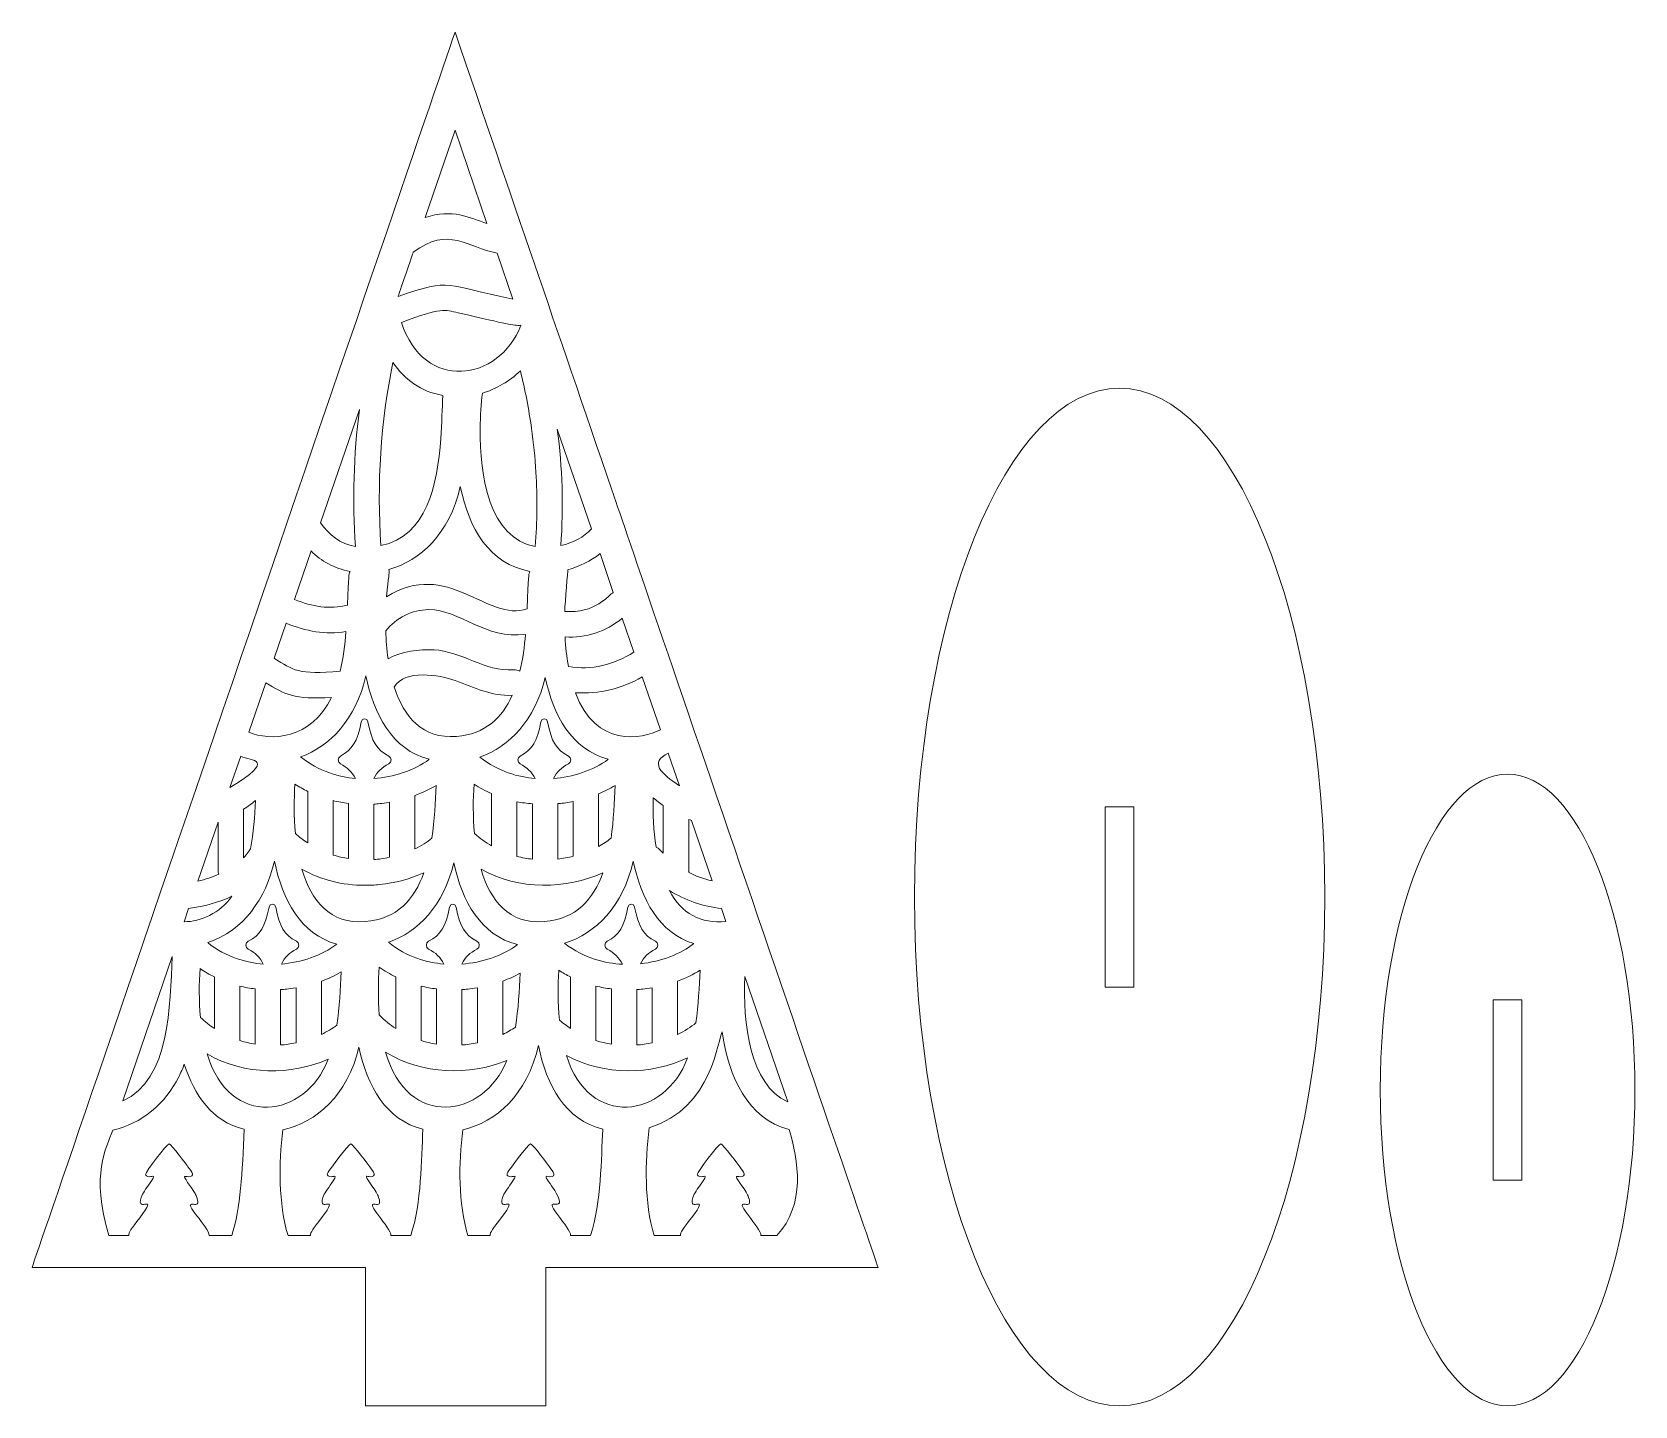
# Model space of a CAD drawing. Header units: inches. Extents: x 555 to 732, y -152 to 0.
import ezdxf

# ---------------------------------------------------------------- set-up
doc = ezdxf.new("R2010")
doc.units = ezdxf.units.IN
doc.header["$MEASUREMENT"] = 0
doc.layers.add('_U+0421_U+043B_U+043E_U+0439 1', color=7, linetype='Continuous')

msp = doc.modelspace()

# ---------------------------------------------------------------- linework, layer by layer
at = {"layer": '_U+0421_U+043B_U+043E_U+0439 1', "color": 1, "lineweight": 5, "true_color": 0xff0000}
for points in [[(676.79, -105.96), (676.79, -85.96), (673.61, -85.96), (673.61, -105.96), (676.79, -105.96)], [(719.83, -127.36), (719.83, -107.36), (716.65, -107.36), (716.65, -127.36), (719.83, -127.36)]]:
    msp.add_lwpolyline(points, dxfattribs=at)
for points, knots in [([(618.91, -50.88), (612.5, -32.15), (608.06, -19.19), (601.49, 0), (596.3, -15.15), (556.44, -131.56), (554.57, -137.03), (558.65, -137.03), (587.36, -137.03), (591.54, -137.03), (591.54, -137.03), (591.54, -138.97), (591.54, -138.97), (591.54, -138.97), (591.54, -141.84), (591.54, -141.84), (591.54, -141.84), (591.54, -152.4), (591.54, -152.4), (591.54, -152.4), (611.54, -152.4), (611.54, -152.4), (611.54, -152.4), (611.54, -141.83), (611.54, -141.83), (611.54, -141.83), (611.54, -138.96), (611.54, -138.96), (611.54, -138.96), (611.54, -137.03), (611.54, -137.03), (611.54, -137.03), (614.58, -137.03), (614.58, -137.03), (614.58, -137.03), (617.99, -137.03), (617.99, -137.03), (617.99, -137.03), (622.01, -137.03), (622.01, -137.03), (622.01, -137.03), (625.3, -137.03), (625.3, -137.03), (625.3, -137.03), (635.25, -137.03), (635.25, -137.03), (635.25, -137.03), (638.65, -137.03), (638.65, -137.03), (638.65, -137.03), (641.31, -137.03), (641.31, -137.03), (641.31, -137.03), (644.39, -137.03), (644.39, -137.03), (644.39, -137.03), (648.41, -137.03), (648.41, -137.03), (646.97, -132.85), (620.67, -56.02), (618.91, -50.88)], [0, 0, 0, 0, 1, 1, 1, 2, 2, 2, 3, 3, 3, 4, 4, 4, 5, 5, 5, 6, 6, 6, 7, 7, 7, 8, 8, 8, 9, 9, 9, 10, 10, 10, 11, 11, 11, 12, 12, 12, 13, 13, 13, 14, 14, 14, 15, 15, 15, 16, 16, 16, 17, 17, 17, 18, 18, 18, 19, 19, 19, 20, 20, 20, 20]), ([(601.49, -10.89), (601.49, -10.89), (605.03, -21.25), (605.03, -21.25), (603.15, -20.58), (601.18, -19.58), (598.17, -20.57), (598.17, -20.57), (601.49, -10.89), (601.49, -10.89)], [0, 0, 0, 0, 1, 1, 1, 2, 2, 2, 3, 3, 3, 3]), ([(596.85, -24.42), (600.78, -21.46), (602.91, -23.91), (606.15, -24.52), (606.15, -24.52), (607.9, -29.62), (607.9, -29.62), (600.26, -28.13), (601.22, -27.19), (595.17, -29.32), (595.18, -29.32), (596.85, -24.42), (596.85, -24.42)], [0, 0, 0, 0, 1, 1, 1, 2, 2, 2, 3, 3, 3, 4, 4, 4, 4]), ([(608.8, -32.53), (608.8, -32.53), (608.8, -32.53), (608.8, -32.53), (606.35, -38.81), (598.04, -39.95), (595.53, -32.2), (600.06, -30.53), (600.27, -30.79), (601.85, -31.15), (607.54, -32.44), (607.82, -32.57), (608.8, -32.53)], [0, 0, 0, 0, 1, 1, 1, 2, 2, 2, 3, 3, 3, 4, 4, 4, 4]), ([(594.6, -36.64), (595.88, -38.52), (597.67, -39.88), (600.13, -40.31), (600.06, -41.73), (600.02, -43.38), (599.9, -45.07), (599.52, -50.29), (598.36, -55.89), (593.27, -56.97), (592.79, -50.09), (593.24, -43.29), (594.6, -36.64)], [0, 0, 0, 0, 1, 1, 1, 2, 2, 2, 3, 3, 3, 4, 4, 4, 4]), ([(610.45, -48.82), (610.45, -48.82), (610.46, -48.82), (610.45, -48.82), (610.62, -51.56), (610.6, -54.31), (610.39, -57.06), (605.29, -56.18), (604.21, -49.18), (604.27, -44), (604.26, -43.99), (604.27, -43.99), (604.27, -43.99), (604.28, -42.54), (604.38, -41.19), (604.52, -40.05), (606.1, -39.58), (607.53, -38.72), (608.73, -37.58), (609.26, -39.7), (609.67, -41.83), (609.97, -43.98), (610.2, -45.59), (610.36, -47.2), (610.45, -48.82)], [0, 0, 0, 0, 1, 1, 1, 2, 2, 2, 3, 3, 3, 4, 4, 4, 5, 5, 5, 6, 6, 6, 7, 7, 7, 8, 8, 8, 8]), ([(675.2, -152.4), (662.63, -152.4), (652.45, -127.13), (652.45, -95.96), (652.45, -64.78), (662.63, -39.51), (675.2, -39.51), (687.77, -39.51), (697.96, -64.78), (697.96, -95.96), (697.96, -127.13), (687.77, -152.4), (675.2, -152.4)], [0, 0, 0, 0, 1, 1, 1, 2, 2, 2, 3, 3, 3, 4, 4, 4, 4]), ([(590.88, -41.87), (590.24, -46.91), (590.09, -51.99), (590.45, -57.06), (588.75, -56.77), (587.49, -55.8), (586.58, -54.43), (586.58, -54.43), (590.88, -41.87), (590.88, -41.87)], [0, 0, 0, 0, 1, 1, 1, 2, 2, 2, 3, 3, 3, 3]), ([(616.62, -55.11), (615.75, -56.01), (614.64, -56.66), (613.22, -56.97), (613.53, -52.65), (613.4, -48.32), (612.83, -44.04), (612.83, -44.04), (616.62, -55.11), (616.62, -55.11)], [0, 0, 0, 0, 1, 1, 1, 2, 2, 2, 3, 3, 3, 3]), ([(594.13, -59.62), (597.67, -58.64), (600.86, -55.68), (602.07, -50.4), (603.01, -55.01), (605.25, -59.01), (609.8, -59.82), (609.6, -60.23), (609.65, -60.37), (609.48, -63.97), (605.12, -65.54), (600.63, -58.34), (593.88, -62.66), (594.06, -60.24), (594.27, -60.18), (594.13, -59.62)], [0, 0, 0, 0, 1, 1, 1, 2, 2, 2, 3, 3, 3, 4, 4, 4, 5, 5, 5, 5]), ([(585.51, -57.55), (586.64, -58.7), (588.07, -59.5), (589.85, -59.82), (589.68, -60.18), (589.7, -60.26), (589.56, -63.57), (587.53, -64.08), (585.67, -63.75), (583.67, -62.93), (583.67, -62.93), (585.51, -57.55), (585.51, -57.55)], [0, 0, 0, 0, 1, 1, 1, 2, 2, 2, 3, 3, 3, 4, 4, 4, 4]), ([(619.04, -62.16), (618.62, -62.39), (616.94, -64.59), (613.66, -64.26), (613.69, -63.25), (614, -59.68), (613.99, -59.65), (615.29, -59.3), (616.5, -58.68), (617.57, -57.86), (617.57, -57.86), (619.04, -62.16), (619.04, -62.16)], [0, 0, 0, 0, 1, 1, 1, 2, 2, 2, 3, 3, 3, 4, 4, 4, 4]), ([(582.76, -65.58), (584.97, -66.45), (587.12, -66.89), (589.38, -66.5), (589.27, -67.98), (589.08, -69.48), (588.74, -70.9), (584.1, -71.33), (583.51, -70.78), (581.43, -69.47), (581.43, -69.47), (582.76, -65.58), (582.76, -65.58)], [0, 0, 0, 0, 1, 1, 1, 2, 2, 2, 3, 3, 3, 4, 4, 4, 4]), ([(598.57, -64.07), (602.03, -64.07), (604.86, -67.42), (609.3, -66.81), (609.18, -68.18), (609, -69.58), (608.69, -70.9), (608.49, -70.78), (608.25, -70.72), (607.95, -70.74), (604.84, -70.97), (602.21, -68.68), (599.12, -68.53), (597.51, -68.46), (595.55, -68.67), (594.06, -69.51), (593.92, -68.49), (593.83, -67.45), (593.8, -66.43), (594.93, -64.98), (596.72, -64.07), (598.57, -64.07)], [0, 0, 0, 0, 1, 1, 1, 2, 2, 2, 3, 3, 3, 4, 4, 4, 5, 5, 5, 6, 6, 6, 7, 7, 7, 7]), ([(621.31, -68.78), (619.12, -70.2), (616.64, -70.81), (614.06, -70.39), (613.86, -69.31), (613.75, -68.2), (613.69, -67.09), (615.98, -67.24), (618.23, -66.51), (620.02, -65.03), (620.02, -65.03), (621.31, -68.78), (621.31, -68.78)], [0, 0, 0, 0, 1, 1, 1, 2, 2, 2, 3, 3, 3, 4, 4, 4, 4]), ([(601.49, -71.93), (603.59, -72.69), (605.53, -73.7), (607.82, -73.57), (606.72, -76.05), (604.86, -77.88), (601.65, -78.13), (597.87, -78.43), (595.81, -75.96), (594.75, -72.65), (595.87, -70.66), (599.8, -71.31), (601.49, -71.93)], [0, 0, 0, 0, 1, 1, 1, 2, 2, 2, 3, 3, 3, 4, 4, 4, 4]), ([(580.5, -72.19), (582.55, -73.44), (583.66, -74.08), (587.77, -73.8), (585.56, -78.49), (580.92, -78.69), (578.63, -77.65), (578.63, -77.65), (580.5, -72.19), (580.5, -72.19)], [0, 0, 0, 0, 1, 1, 1, 2, 2, 2, 3, 3, 3, 3]), ([(598.63, -80.67), (596.98, -81.91), (594.64, -82.66), (592.46, -82.81), (592.84, -82.06), (593.35, -81.59), (594.13, -81.17), (594.47, -80.99), (594.47, -80.49), (594.13, -80.31), (592.79, -79.59), (592.23, -78.72), (591.82, -76.51), (591.75, -76.09), (591.15, -76.09), (591.08, -76.51), (590.67, -78.72), (590.11, -79.59), (588.77, -80.31), (588.43, -80.49), (588.43, -80.99), (588.77, -81.17), (589.54, -81.59), (590.06, -82.05), (590.43, -82.79), (588.61, -82.63), (586.4, -82.04), (584.35, -80.4), (587.61, -79.24), (590.48, -76.28), (591.59, -71.41), (592.44, -75.58), (594.5, -79.64), (598.63, -80.67)], [0, 0, 0, 0, 1, 1, 1, 2, 2, 2, 3, 3, 3, 4, 4, 4, 5, 5, 5, 6, 6, 6, 7, 7, 7, 8, 8, 8, 9, 9, 9, 10, 10, 10, 11, 11, 11, 11]), ([(618.49, -80.67), (618.49, -80.67), (618.49, -80.67), (618.49, -80.67), (616.82, -81.92), (614.51, -82.64), (612.4, -82.81), (612.77, -82.06), (613.29, -81.59), (614.06, -81.17), (614.4, -80.99), (614.4, -80.49), (614.06, -80.31), (612.72, -79.59), (612.16, -78.72), (611.76, -76.51), (611.68, -76.09), (611.09, -76.09), (611.01, -76.51), (610.61, -78.72), (610.04, -79.59), (608.71, -80.31), (608.36, -80.49), (608.36, -80.99), (608.71, -81.17), (609.48, -81.59), (609.99, -82.05), (610.37, -82.8), (608.54, -82.65), (606.3, -82.06), (604.24, -80.42), (604.24, -80.42), (604.24, -80.42), (604.24, -80.42), (604.24, -80.42), (604.24, -80.43), (604.24, -80.42), (607.54, -79.25), (610.35, -76.36), (611.49, -71.59), (612.37, -75.73), (614.39, -79.58), (618.49, -80.67)], [0, 0, 0, 0, 1, 1, 1, 2, 2, 2, 3, 3, 3, 4, 4, 4, 5, 5, 5, 6, 6, 6, 7, 7, 7, 8, 8, 8, 9, 9, 9, 10, 10, 10, 11, 11, 11, 12, 12, 12, 13, 13, 13, 14, 14, 14, 14]), ([(624.26, -77.4), (622.19, -78.43), (617.12, -79.44), (614.83, -73.29), (617.43, -73.44), (619.97, -72.87), (622.24, -71.52), (622.24, -71.52), (624.26, -77.4), (624.26, -77.4)], [0, 0, 0, 0, 1, 1, 1, 2, 2, 2, 3, 3, 3, 3]), ([(625.14, -79.99), (625.14, -79.99), (626.39, -83.62), (626.39, -83.62), (624.32, -82.23), (622.99, -81.03), (625.14, -79.99)], [0, 0, 0, 0, 1, 1, 1, 2, 2, 2, 2]), ([(577.71, -80.34), (578.89, -80.83), (581.79, -80.61), (576.52, -83.81), (576.52, -83.81), (577.71, -80.34), (577.71, -80.34)], [0, 0, 0, 0, 1, 1, 1, 2, 2, 2, 2]), ([(583.73, -83.43), (584.19, -83.73), (584.66, -83.99), (585.14, -84.23), (585.14, -84.44), (585.14, -89.73), (585.14, -89.95), (584.68, -89.65), (584.23, -89.3), (583.78, -88.89), (583.6, -87), (583.62, -85.09), (583.73, -83.43)], [0, 0, 0, 0, 1, 1, 1, 2, 2, 2, 3, 3, 3, 4, 4, 4, 4]), ([(597.02, -90.61), (597.02, -90.61), (597.02, -84.69), (597.02, -84.69), (597.87, -84.38), (598.67, -84), (599.39, -83.57), (599.31, -85.39), (599.22, -87.43), (598.93, -89.41), (598.4, -89.86), (597.75, -90.26), (597.02, -90.61)], [0, 0, 0, 0, 1, 1, 1, 2, 2, 2, 3, 3, 3, 4, 4, 4, 4]), ([(603.59, -83.43), (604.21, -83.83), (604.86, -84.18), (605.53, -84.47), (605.53, -84.47), (605.53, -90.28), (605.53, -90.28), (604.89, -89.91), (604.26, -89.45), (603.64, -88.89), (603.46, -87), (603.48, -85.09), (603.59, -83.43)], [0, 0, 0, 0, 1, 1, 1, 2, 2, 2, 3, 3, 3, 4, 4, 4, 4]), ([(617.41, -90.34), (617.41, -90.34), (617.41, -84.49), (617.41, -84.49), (618.06, -84.22), (618.68, -83.91), (619.25, -83.57), (619.17, -85.39), (619.08, -87.43), (618.79, -89.41), (618.39, -89.75), (617.92, -90.06), (617.41, -90.34)], [0, 0, 0, 0, 1, 1, 1, 2, 2, 2, 3, 3, 3, 4, 4, 4, 4]), ([(718.24, -152.4), (710.44, -152.4), (704.11, -136.71), (704.11, -117.36), (704.11, -98), (710.44, -82.31), (718.24, -82.31), (726.04, -82.31), (732.37, -98), (732.37, -117.36), (732.37, -136.71), (726.04, -152.4), (718.24, -152.4)], [0, 0, 0, 0, 1, 1, 1, 2, 2, 2, 3, 3, 3, 4, 4, 4, 4]), ([(578.03, -91.6), (578.03, -91.6), (578.03, -86.2), (578.03, -86.2), (578.51, -85.9), (578.96, -85.58), (579.37, -85.23), (579.28, -86.98), (579.13, -88.84), (578.79, -90.6), (578.77, -90.62), (578.4, -91.2), (578.03, -91.6)], [0, 0, 0, 0, 1, 1, 1, 2, 2, 2, 3, 3, 3, 4, 4, 4, 4]), ([(587.96, -91.29), (587.96, -91.29), (587.96, -85.25), (587.96, -85.25), (588.52, -85.38), (589.09, -85.49), (589.67, -85.56), (589.67, -85.56), (589.67, -91.68), (589.67, -91.68), (589.12, -91.6), (588.55, -91.47), (587.96, -91.29)], [0, 0, 0, 0, 1, 1, 1, 2, 2, 2, 3, 3, 3, 4, 4, 4, 4]), ([(612.88, -91.73), (612.88, -91.73), (612.88, -85.6), (612.88, -85.6), (612.91, -85.59), (612.93, -85.59), (612.96, -85.59), (613.51, -85.54), (614.05, -85.45), (614.59, -85.34), (614.59, -85.34), (614.59, -91.42), (614.59, -91.42), (614.03, -91.56), (613.46, -91.67), (612.88, -91.73)], [0, 0, 0, 0, 1, 1, 1, 2, 2, 2, 3, 3, 3, 4, 4, 4, 5, 5, 5, 5]), ([(623.47, -84.94), (623.83, -85.25), (624.2, -85.54), (624.59, -85.81), (624.59, -85.81), (624.59, -91.1), (624.59, -91.1), (624.29, -90.8), (624.16, -90.57), (623.78, -90.41), (623.49, -88.59), (623.42, -86.68), (623.47, -84.94)], [0, 0, 0, 0, 1, 1, 1, 2, 2, 2, 3, 3, 3, 4, 4, 4, 4]), ([(592.49, -91.79), (592.49, -91.79), (592.49, -85.64), (592.49, -85.64), (592.89, -85.61), (593.32, -85.59), (594.2, -85.44), (594.2, -85.44), (594.2, -91.54), (594.2, -91.54), (593.56, -91.68), (593.03, -91.75), (592.49, -91.79)], [0, 0, 0, 0, 1, 1, 1, 2, 2, 2, 3, 3, 3, 4, 4, 4, 4]), ([(608.35, -91.44), (608.35, -91.44), (608.35, -85.37), (608.35, -85.37), (608.91, -85.48), (609.48, -85.56), (610.06, -85.61), (610.06, -85.61), (610.06, -91.75), (610.06, -91.75), (609.51, -91.69), (608.94, -91.59), (608.35, -91.44)], [0, 0, 0, 0, 1, 1, 1, 2, 2, 2, 3, 3, 3, 4, 4, 4, 4]), ([(575.2, -87.65), (575.2, -93.34), (575.16, -93.08), (575.27, -93.43), (574.61, -93.72), (573.8, -93.99), (572.97, -94.18), (572.97, -94.18), (575.2, -87.65), (575.2, -87.65)], [0, 0, 0, 0, 1, 1, 1, 2, 2, 2, 3, 3, 3, 3]), ([(627.42, -87.34), (627.51, -87.38), (627.6, -87.41), (627.7, -87.45), (627.7, -87.45), (630, -94.17), (630, -94.17), (629.03, -93.94), (628.13, -93.59), (627.4, -93.2), (627.43, -92.98), (627.42, -93.6), (627.42, -87.34)], [0, 0, 0, 0, 1, 1, 1, 2, 2, 2, 3, 3, 3, 4, 4, 4, 4]), ([(582.22, -103.38), (582.6, -102.62), (583.11, -102.14), (583.9, -101.72), (584.24, -101.54), (584.24, -101.04), (583.9, -100.86), (582.56, -100.14), (582, -99.27), (581.59, -97.06), (581.52, -96.64), (580.92, -96.64), (580.85, -97.06), (580.44, -99.27), (579.88, -100.14), (578.54, -100.86), (578.2, -101.04), (578.2, -101.54), (578.54, -101.72), (579.33, -102.14), (579.84, -102.62), (580.22, -103.38), (578.38, -103.24), (576.13, -102.66), (574.05, -101.01), (578.05, -99.64), (580.49, -96.16), (581.45, -91.96), (582.34, -96.27), (584.37, -100.06), (588.37, -101.18), (586.7, -102.47), (584.35, -103.21), (582.22, -103.38)], [0, 0, 0, 0, 1, 1, 1, 2, 2, 2, 3, 3, 3, 4, 4, 4, 5, 5, 5, 6, 6, 6, 7, 7, 7, 8, 8, 8, 9, 9, 9, 10, 10, 10, 11, 11, 11, 11]), ([(602.24, -103.39), (602.61, -102.62), (603.13, -102.14), (603.92, -101.72), (604.26, -101.54), (604.26, -101.04), (603.92, -100.86), (602.58, -100.14), (602.02, -99.27), (601.61, -97.06), (601.54, -96.64), (600.94, -96.64), (600.87, -97.06), (600.46, -99.27), (599.9, -100.14), (598.56, -100.86), (598.22, -101.04), (598.22, -101.54), (598.56, -101.72), (599.35, -102.14), (599.86, -102.62), (600.24, -103.38), (598.4, -103.22), (596.16, -102.63), (594.1, -100.97), (597.41, -99.79), (600.21, -96.92), (601.35, -92.14), (602.27, -96.45), (604.35, -100.19), (608.41, -101.23), (606.75, -102.49), (604.41, -103.23), (602.24, -103.39)], [0, 0, 0, 0, 1, 1, 1, 2, 2, 2, 3, 3, 3, 4, 4, 4, 5, 5, 5, 6, 6, 6, 7, 7, 7, 8, 8, 8, 9, 9, 9, 10, 10, 10, 11, 11, 11, 11]), ([(622.06, -103.35), (622.43, -102.6), (622.94, -102.14), (623.72, -101.72), (624.06, -101.54), (624.06, -101.04), (623.72, -100.86), (622.38, -100.14), (621.82, -99.27), (621.41, -97.06), (621.34, -96.64), (620.74, -96.64), (620.67, -97.06), (620.26, -99.27), (619.7, -100.14), (618.36, -100.86), (618.02, -101.04), (618.02, -101.54), (618.36, -101.72), (619.15, -102.15), (619.67, -102.63), (620.05, -103.41), (618.18, -103.31), (615.83, -102.77), (613.64, -101.08), (617.11, -99.98), (620.1, -97.01), (621.26, -91.96), (622.13, -96.2), (624.1, -99.92), (627.96, -101.12), (626.52, -102.26), (624.35, -103.11), (622.06, -103.35)], [0, 0, 0, 0, 1, 1, 1, 2, 2, 2, 3, 3, 3, 4, 4, 4, 5, 5, 5, 6, 6, 6, 7, 7, 7, 8, 8, 8, 9, 9, 9, 10, 10, 10, 11, 11, 11, 11]), ([(584.51, -92.87), (586.6, -94.04), (588.97, -94.65), (591.5, -94.65), (592.02, -94.65), (592.56, -94.62), (593.1, -94.57), (594.87, -94.39), (596.55, -93.93), (598.03, -93.26), (596.98, -96.17), (595.08, -98.4), (591.51, -98.68), (587.61, -98.99), (585.53, -96.35), (584.51, -92.87)], [0, 0, 0, 0, 1, 1, 1, 2, 2, 2, 3, 3, 3, 4, 4, 4, 5, 5, 5, 5]), ([(604.37, -92.87), (608.59, -95.22), (613.82, -95.11), (617.89, -93.26), (616.84, -96.17), (614.94, -98.4), (611.37, -98.68), (607.47, -98.99), (605.39, -96.35), (604.37, -92.87)], [0, 0, 0, 0, 1, 1, 1, 2, 2, 2, 3, 3, 3, 3]), ([(571.93, -97.21), (573.66, -97.01), (575.3, -96.54), (576.74, -95.87), (575.38, -97.74), (573.27, -98.69), (571.43, -98.69), (571.43, -98.69), (571.93, -97.21), (571.93, -97.21)], [0, 0, 0, 0, 1, 1, 1, 2, 2, 2, 3, 3, 3, 3]), ([(631.54, -98.66), (628.71, -98.94), (626.63, -97.79), (625.26, -95.23), (627.01, -96.31), (628.96, -96.98), (631.05, -97.22), (631.05, -97.22), (631.54, -98.66), (631.54, -98.66)], [0, 0, 0, 0, 1, 1, 1, 2, 2, 2, 3, 3, 3, 3]), ([(570.11, -102.54), (569.85, -107.9), (569.94, -116.24), (564.62, -118.56), (564.62, -118.56), (570.11, -102.54), (570.11, -102.54)], [0, 0, 0, 0, 1, 1, 1, 2, 2, 2, 2]), ([(574.79, -104.81), (574.79, -105.02), (574.79, -110.31), (574.79, -110.53), (574.27, -110.18), (573.75, -109.78), (573.25, -109.3), (573.07, -107.42), (573.09, -105.53), (573.2, -103.89), (573.71, -104.23), (574.24, -104.54), (574.79, -104.81)], [0, 0, 0, 0, 1, 1, 1, 2, 2, 2, 3, 3, 3, 4, 4, 4, 4]), ([(586.67, -105.27), (587.45, -104.99), (588.18, -104.65), (588.85, -104.26), (588.77, -106.11), (588.67, -108.18), (588.36, -110.17), (587.87, -110.54), (587.3, -110.89), (586.67, -111.18), (586.67, -111.18), (586.67, -105.27), (586.67, -105.27)], [0, 0, 0, 0, 1, 1, 1, 2, 2, 2, 3, 3, 3, 4, 4, 4, 4]), ([(593.07, -103.72), (593.66, -104.13), (594.27, -104.49), (594.9, -104.81), (594.9, -105.02), (594.9, -110.31), (594.9, -110.53), (594.28, -110.12), (593.67, -109.63), (593.08, -109.03), (592.93, -107.18), (592.96, -105.33), (593.07, -103.72)], [0, 0, 0, 0, 1, 1, 1, 2, 2, 2, 3, 3, 3, 4, 4, 4, 4]), ([(606.78, -105.27), (607.46, -105.02), (608.1, -104.73), (608.7, -104.4), (608.62, -106.29), (608.51, -108.37), (608.19, -110.37), (607.76, -110.67), (607.29, -110.94), (606.78, -111.18), (606.78, -111.18), (606.78, -105.27), (606.78, -105.27)], [0, 0, 0, 0, 1, 1, 1, 2, 2, 2, 3, 3, 3, 4, 4, 4, 4]), ([(613, -104.07), (613.42, -104.34), (613.86, -104.59), (614.3, -104.81), (614.3, -105.02), (614.3, -110.31), (614.3, -110.53), (613.89, -110.26), (613.48, -109.95), (613.08, -109.59), (612.88, -107.69), (612.89, -105.76), (613, -104.07)], [0, 0, 0, 0, 1, 1, 1, 2, 2, 2, 3, 3, 3, 4, 4, 4, 4]), ([(626.18, -105.27), (627.08, -104.94), (627.91, -104.54), (628.66, -104.07), (628.58, -105.9), (628.49, -107.92), (628.21, -109.89), (627.65, -110.38), (626.96, -110.82), (626.18, -111.18), (626.18, -111.18), (626.18, -105.27), (626.18, -105.27)], [0, 0, 0, 0, 1, 1, 1, 2, 2, 2, 3, 3, 3, 4, 4, 4, 4]), ([(633.62, -104.76), (633.62, -104.76), (638.39, -118.68), (638.39, -118.68), (634.17, -116.79), (633.39, -109.88), (633.62, -104.76)], [0, 0, 0, 0, 1, 1, 1, 2, 2, 2, 2]), ([(579.32, -106.14), (579.32, -106.14), (579.32, -112.26), (579.32, -112.26), (578.77, -112.18), (578.2, -112.05), (577.61, -111.87), (577.61, -111.87), (577.61, -105.83), (577.61, -105.83), (578.17, -105.96), (578.74, -106.07), (579.32, -106.14)], [0, 0, 0, 0, 1, 1, 1, 2, 2, 2, 3, 3, 3, 4, 4, 4, 4]), ([(583.85, -106.02), (583.85, -106.02), (583.85, -112.12), (583.85, -112.12), (583.21, -112.25), (582.68, -112.33), (582.14, -112.36), (582.14, -112.36), (582.14, -106.21), (582.14, -106.21), (582.54, -106.19), (582.97, -106.17), (583.85, -106.02)], [0, 0, 0, 0, 1, 1, 1, 2, 2, 2, 3, 3, 3, 4, 4, 4, 4]), ([(599.43, -106.14), (599.43, -106.14), (599.43, -112.26), (599.43, -112.26), (598.88, -112.18), (598.31, -112.05), (597.72, -111.87), (597.72, -111.87), (597.72, -105.83), (597.72, -105.83), (598.28, -105.96), (598.85, -106.07), (599.43, -106.14)], [0, 0, 0, 0, 1, 1, 1, 2, 2, 2, 3, 3, 3, 4, 4, 4, 4]), ([(603.96, -106.02), (603.96, -106.02), (603.96, -112.12), (603.96, -112.12), (603.32, -112.26), (602.78, -112.33), (602.25, -112.36), (602.25, -112.36), (602.25, -106.21), (602.25, -106.21), (602.65, -106.19), (603.08, -106.17), (603.96, -106.02)], [0, 0, 0, 0, 1, 1, 1, 2, 2, 2, 3, 3, 3, 4, 4, 4, 4]), ([(618.83, -106.14), (618.83, -106.14), (618.83, -112.26), (618.83, -112.26), (618.28, -112.18), (617.71, -112.05), (617.12, -111.87), (617.12, -111.87), (617.12, -105.83), (617.12, -105.83), (617.68, -105.96), (618.25, -106.07), (618.83, -106.14)], [0, 0, 0, 0, 1, 1, 1, 2, 2, 2, 3, 3, 3, 4, 4, 4, 4]), ([(623.36, -106.02), (623.36, -106.02), (623.36, -112.12), (623.36, -112.12), (622.72, -112.26), (622.19, -112.33), (621.65, -112.36), (621.65, -112.36), (621.65, -106.21), (621.65, -106.21), (622.05, -106.19), (622.48, -106.17), (623.36, -106.02)], [0, 0, 0, 0, 1, 1, 1, 2, 2, 2, 3, 3, 3, 4, 4, 4, 4]), ([(637.18, -133.51), (637.18, -133.51), (635.42, -133.51), (635.42, -133.51), (635.43, -132.57), (632.38, -129.76), (633.67, -130.02), (634.04, -130.08), (634.34, -130.09), (634.05, -129.26), (633.91, -128.84), (633.71, -128.57), (633.23, -127.88), (633.14, -127.76), (632.69, -127.14), (632.69, -126.99), (632.69, -126.86), (632.91, -126.98), (633.11, -126.97), (633.88, -126.92), (633.55, -126.51), (633.06, -125.86), (633.01, -125.81), (631.21, -123.33), (630.97, -123.33), (630.74, -123.33), (628.36, -126.42), (628.36, -126.72), (628.36, -126.86), (628.49, -126.94), (628.82, -126.97), (629.15, -126.99), (629.55, -126.65), (628.87, -127.65), (628.33, -128.43), (628.04, -128.76), (627.87, -129.29), (627.28, -131.14), (629.9, -128.63), (627.72, -131.52), (626.79, -132.75), (626.46, -133.13), (626.5, -133.51), (626.5, -133.51), (623.57, -133.51), (623.57, -133.51), (622.48, -129.84), (622.54, -125.38), (623.03, -121.55), (630.15, -119.32), (630.62, -111.55), (631.13, -110.9), (631.85, -115.91), (633.92, -120.56), (638.55, -121.72), (639.58, -125.16), (640.39, -130.04), (637.18, -133.51)], [0, 0, 0, 0, 1, 1, 1, 2, 2, 2, 3, 3, 3, 4, 4, 4, 5, 5, 5, 6, 6, 6, 7, 7, 7, 8, 8, 8, 9, 9, 9, 10, 10, 10, 11, 11, 11, 12, 12, 12, 13, 13, 13, 14, 14, 14, 15, 15, 15, 16, 16, 16, 17, 17, 17, 18, 18, 18, 19, 19, 19, 19]), ([(573.99, -113.35), (578.15, -115.76), (583.32, -115.72), (587.41, -113.95), (584.92, -120.53), (576.45, -121.71), (573.99, -113.35)], [0, 0, 0, 0, 1, 1, 1, 2, 2, 2, 2]), ([(596.57, -133.51), (596.57, -133.51), (594.38, -133.51), (594.38, -133.51), (594.39, -132.57), (591.34, -129.76), (592.63, -130.02), (593, -130.08), (593.3, -130.09), (593.01, -129.26), (592.87, -128.84), (592.67, -128.58), (592.19, -127.88), (591.28, -126.6), (591.71, -126.99), (592.07, -126.97), (592.84, -126.92), (592.51, -126.51), (592.02, -125.86), (591.97, -125.81), (590.17, -123.33), (589.93, -123.33), (589.66, -123.33), (587.51, -126.28), (587.41, -126.46), (587.35, -126.56), (587.32, -126.65), (587.32, -126.72), (587.32, -126.86), (587.45, -126.94), (587.78, -126.97), (588.11, -126.99), (588.51, -126.65), (587.83, -127.65), (587.29, -128.43), (587, -128.76), (586.83, -129.29), (586.24, -131.14), (588.86, -128.63), (586.68, -131.52), (585.75, -132.75), (585.42, -133.13), (585.46, -133.51), (585.46, -133.51), (582.96, -133.51), (582.96, -133.51), (581.88, -129.9), (581.93, -125.54), (582.39, -121.77), (586.11, -120.97), (589.54, -117.97), (590.82, -112.61), (591.75, -116.94), (593.84, -120.69), (597.93, -121.71), (597.72, -125.11), (597.8, -129.8), (596.57, -133.51)], [0, 0, 0, 0, 1, 1, 1, 2, 2, 2, 3, 3, 3, 4, 4, 4, 5, 5, 5, 6, 6, 6, 7, 7, 7, 8, 8, 8, 9, 9, 9, 10, 10, 10, 11, 11, 11, 12, 12, 12, 13, 13, 13, 14, 14, 14, 15, 15, 15, 16, 16, 16, 17, 17, 17, 18, 18, 18, 19, 19, 19, 19]), ([(593.79, -113.17), (597.9, -115.68), (603.02, -115.78), (607.22, -114.08), (604.72, -120.48), (596.22, -121.77), (593.79, -113.17)], [0, 0, 0, 0, 1, 1, 1, 2, 2, 2, 2]), ([(617.88, -121.72), (617.67, -124.98), (617.76, -129.76), (616.51, -133.51), (616.51, -133.51), (614.31, -133.51), (614.31, -133.51), (614.32, -132.57), (611.27, -129.76), (612.56, -130.02), (614.1, -130.25), (611.75, -127.5), (611.59, -127.05), (611.51, -126.82), (611.77, -126.98), (612, -126.97), (612.78, -126.92), (612.44, -126.51), (611.95, -125.86), (611.91, -125.81), (610.1, -123.33), (609.86, -123.33), (609.59, -123.33), (607.44, -126.28), (607.34, -126.46), (607.28, -126.56), (607.25, -126.65), (607.25, -126.72), (607.25, -126.86), (607.38, -126.94), (607.71, -126.97), (608.05, -126.99), (608.45, -126.65), (607.76, -127.65), (607.22, -128.43), (606.94, -128.76), (606.76, -129.29), (606.17, -131.14), (608.79, -128.63), (606.61, -131.52), (605.68, -132.75), (605.35, -133.13), (605.39, -133.51), (605.39, -133.51), (602.91, -133.51), (602.91, -133.51), (601.83, -129.91), (601.88, -125.53), (602.34, -121.76), (606.04, -120.92), (609.47, -117.91), (610.73, -112.42), (611.63, -116.83), (613.72, -120.67), (617.88, -121.71), (617.88, -121.71), (617.88, -121.71), (617.88, -121.72)], [0, 0, 0, 0, 1, 1, 1, 2, 2, 2, 3, 3, 3, 4, 4, 4, 5, 5, 5, 6, 6, 6, 7, 7, 7, 8, 8, 8, 9, 9, 9, 10, 10, 10, 11, 11, 11, 12, 12, 12, 13, 13, 13, 14, 14, 14, 15, 15, 15, 16, 16, 16, 17, 17, 17, 18, 18, 18, 19, 19, 19, 19]), ([(613.85, -113.54), (618.05, -115.81), (623.25, -115.67), (627.27, -113.8), (624.8, -120.56), (616.35, -121.65), (613.85, -113.54)], [0, 0, 0, 0, 1, 1, 1, 2, 2, 2, 2]), ([(576.71, -133.51), (576.71, -133.51), (574.22, -133.51), (574.22, -133.51), (574.22, -132.57), (571.17, -129.76), (572.46, -130.02), (572.83, -130.08), (573.13, -130.09), (572.84, -129.26), (572.79, -129.12), (572.73, -128.98), (572.66, -128.85), (572.56, -128.66), (571.48, -127.15), (571.48, -126.99), (571.48, -126.86), (571.7, -126.98), (571.91, -126.97), (572.68, -126.92), (572.34, -126.51), (571.85, -125.86), (571.81, -125.81), (570, -123.33), (569.76, -123.33), (569.54, -123.33), (567.15, -126.42), (567.15, -126.72), (567.15, -126.86), (567.28, -126.94), (567.61, -126.97), (567.95, -126.99), (568.35, -126.65), (567.67, -127.65), (567.12, -128.43), (566.84, -128.76), (566.66, -129.29), (566.08, -131.14), (568.69, -128.63), (566.51, -131.52), (565.58, -132.75), (565.25, -133.13), (565.29, -133.51), (565.29, -133.51), (563.1, -133.51), (563.1, -133.51), (561.04, -126.62), (562.8, -123.87), (563.51, -121.8), (566.69, -121.13), (569.38, -118.84), (570.84, -115.91), (571.07, -115.45), (571.27, -114.97), (571.45, -114.48), (572.55, -117.99), (574.58, -120.84), (578.08, -121.71), (577.89, -126.58), (577.73, -130.42), (576.71, -133.51)], [0, 0, 0, 0, 1, 1, 1, 2, 2, 2, 3, 3, 3, 4, 4, 4, 5, 5, 5, 6, 6, 6, 7, 7, 7, 8, 8, 8, 9, 9, 9, 10, 10, 10, 11, 11, 11, 12, 12, 12, 13, 13, 13, 14, 14, 14, 15, 15, 15, 16, 16, 16, 17, 17, 17, 18, 18, 18, 19, 19, 19, 20, 20, 20, 20])]:
    msp.add_open_spline(points, degree=3, knots=knots, dxfattribs=at)

doc.saveas('drawing.dxf')
